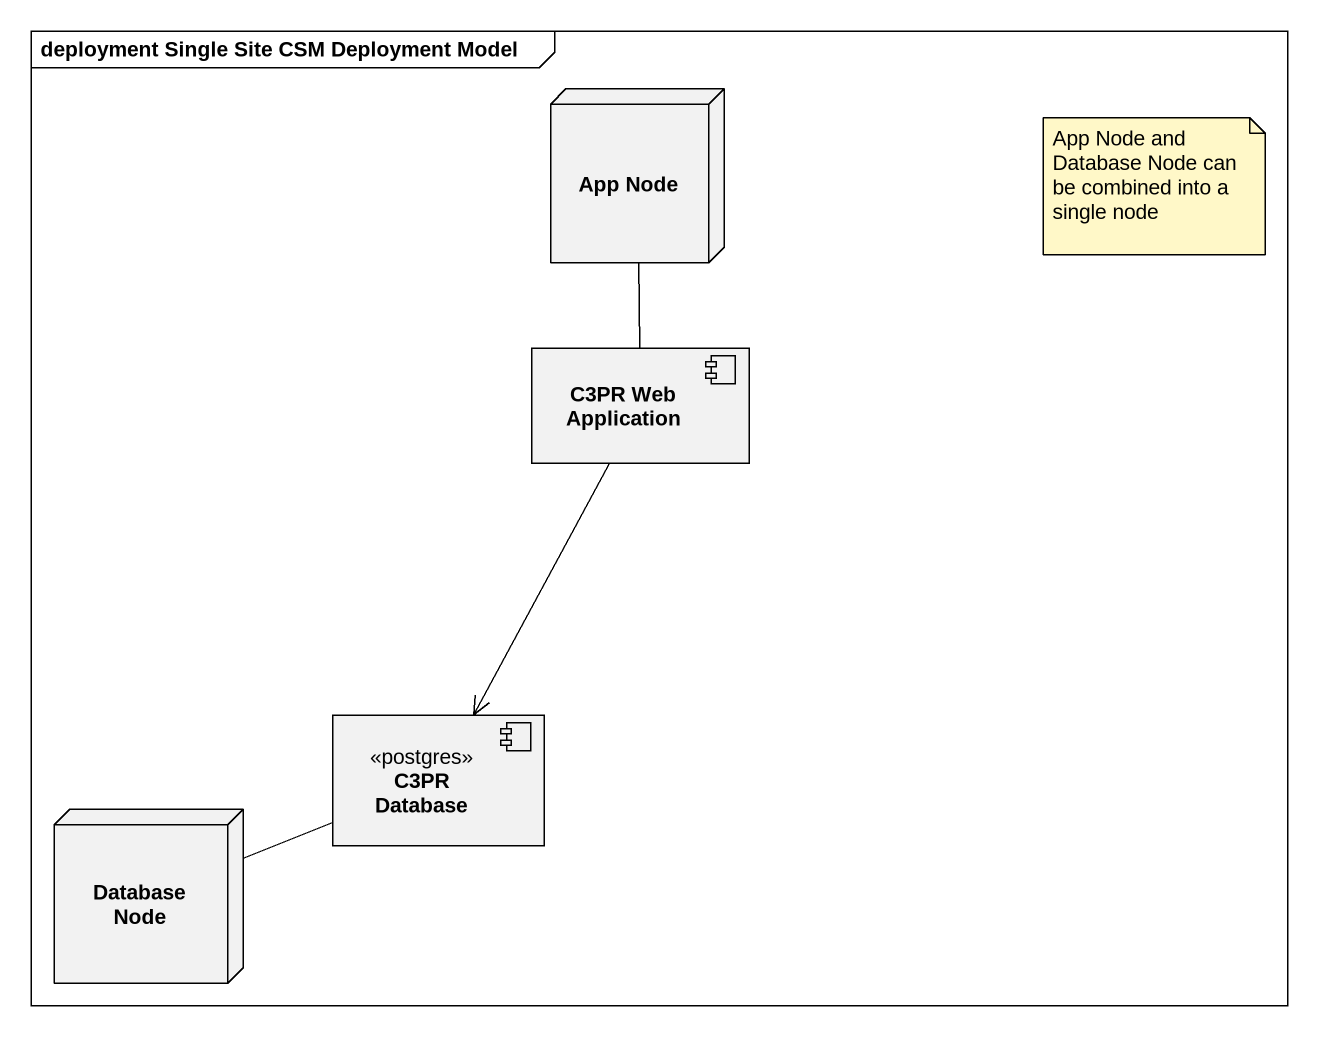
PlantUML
@startuml
mainframe deployment Single Site CSM Deployment Model
node "App Node" as App_Node
component "C3PR Web Application" as C3PR_Web_Application
component "C3PR Database" as C3PR_Database <<postgres>>
node "Database Node" as Database_Node
App_Node -- C3PR_Web_Application
C3PR_Web_Application --> C3PR_Database
Database_Node -right- C3PR_Database
note as N1
  App Node and Database Node can be combined into a single node
end note
@enduml
